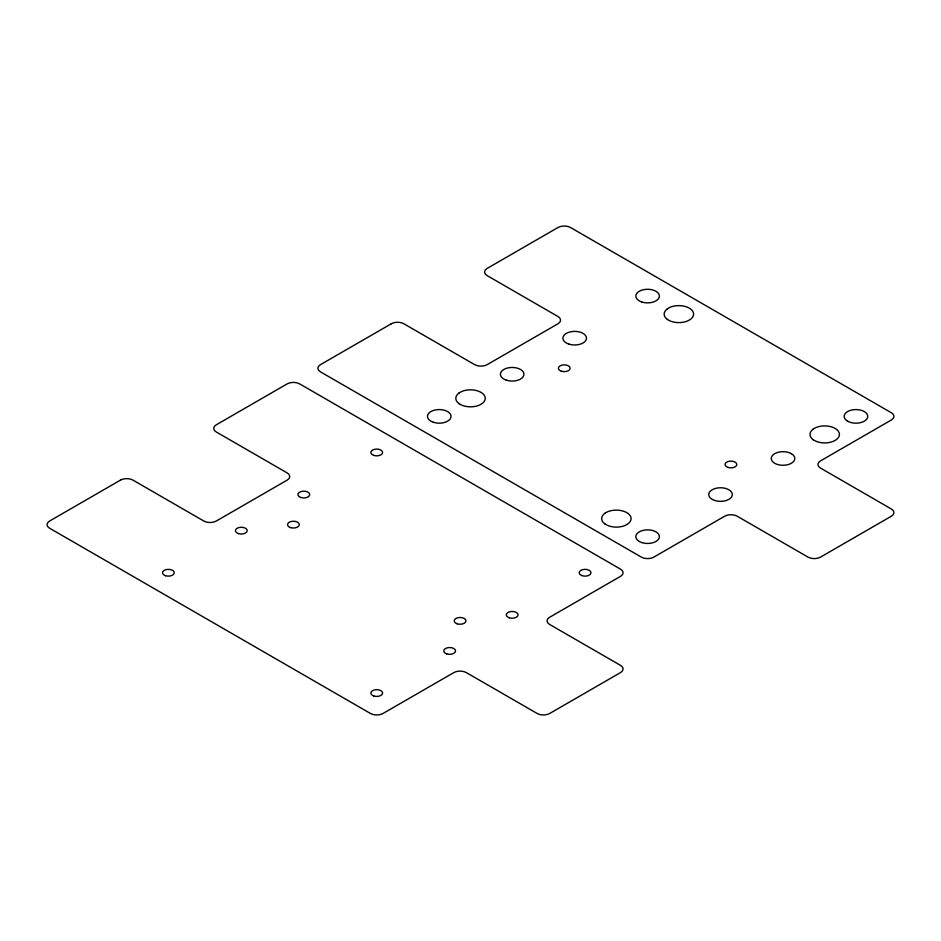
<?xml version="1.0" encoding="UTF-8"?>
<svg xmlns="http://www.w3.org/2000/svg" width="941" height="941" viewBox="0 0 941 941"><rect width="100%" height="100%" fill="white"/><g stroke="black" fill="none" stroke-linecap="round" stroke-linejoin="round"><path stroke-width="1.41" d="M459.067 392.962L461.196 391.727A14.703 8.493 0 0 1 479.816 391.738L481.933 392.962A14.703 8.493 0 0 1 481.921 403.689L479.792 404.924A14.703 8.493 0 0 1 461.231 404.912L459.067 403.689M667.416 308.754L669.557 307.531A14.703 8.493 0 0 1 688.165 307.542L690.282 308.754A14.703 8.493 0 0 1 690.271 319.493L688.153 320.716A14.703 8.493 0 0 1 669.58 320.705L667.416 319.493M604.922 513.245L607.051 512.022A14.703 8.493 0 0 1 625.636 512.022L627.776 513.245A14.703 8.493 0 0 1 627.765 523.984L625.647 525.219A14.703 8.493 0 0 1 607.074 525.196L604.922 523.984M813.271 429.049L815.4 427.814A14.703 8.493 0 0 1 834.008 427.826L836.126 429.049A14.703 8.493 0 0 1 836.114 439.776L833.997 441.011A14.703 8.493 0 0 1 815.424 441L813.271 439.776M667.475 319.493A14.703 8.493 0 0 1 667.475 308.754M813.318 439.776A14.703 8.493 0 0 1 813.318 429.049M459.126 403.689A14.703 8.493 0 0 1 459.126 392.962M604.969 523.984A14.703 8.493 0 0 1 604.969 513.245M791.357 453.68A11.774 6.799 0 0 0 774.702 453.668A11.774 6.799 0 0 0 774.702 463.29A11.774 6.799 0 0 0 791.357 463.278A11.774 6.799 0 0 0 791.357 453.656M120.472 480.122L49.638 521.02A8.845 5.105 0 0 0 49.638 528.242L370.495 713.49A8.845 5.105 0 0 0 382.987 713.49L453.833 672.592A8.845 5.105 0 0 1 466.336 672.592L537.17 713.49A8.845 5.105 0 0 0 549.673 713.49L620.507 672.592A8.845 5.105 0 0 0 620.507 665.369L549.673 624.471A8.845 5.105 0 0 1 549.673 617.249L620.507 576.351A8.845 5.105 0 0 0 620.507 569.14L299.65 383.893A8.845 5.105 0 0 0 287.158 383.893L216.312 424.791A8.845 5.105 0 0 0 216.312 432.001L287.158 472.911A8.845 5.105 0 0 1 287.158 480.122L216.312 521.02A8.845 5.105 0 0 1 203.809 521.02L132.975 480.122A8.845 5.105 0 0 0 120.472 480.122M391.327 323.751L320.493 364.649A8.845 5.105 0 0 0 320.493 371.86L641.35 557.107A8.845 5.105 0 0 0 653.842 557.107L724.688 516.209A8.845 5.105 0 0 1 737.191 516.209L808.025 557.107A8.845 5.105 0 0 0 820.528 557.107L891.362 516.209A8.845 5.105 0 0 0 891.362 508.999L820.528 468.089A8.845 5.105 0 0 1 820.528 460.878L891.362 419.98A8.845 5.105 0 0 0 891.362 412.758L570.505 227.51A8.845 5.105 0 0 0 558.001 227.51L487.167 268.408A8.845 5.105 0 0 0 487.167 275.631L558.001 316.529A8.845 5.105 0 0 1 558.001 323.751L487.167 364.649A8.845 5.105 0 0 1 474.664 364.649L403.83 323.751A8.845 5.105 0 0 0 391.327 323.751M641.715 301.967A11.774 6.799 0 0 0 659.382 296.086A11.774 6.799 0 0 0 641.715 290.193A11.774 6.799 0 0 0 641.715 301.967M847.618 421.18A11.774 6.799 0 0 0 864.285 421.18A11.774 6.799 0 0 0 864.285 411.558A11.774 6.799 0 0 0 847.618 411.57A11.774 6.799 0 0 0 847.618 421.18M433.366 422.262A11.774 6.799 0 0 0 451.033 416.369A11.774 6.799 0 0 0 433.366 410.476A11.774 6.799 0 0 0 433.366 422.262M641.715 542.545A11.774 6.799 0 0 0 659.382 536.664A11.774 6.799 0 0 0 641.715 530.771A11.774 6.799 0 0 0 641.715 542.545M506.293 380.152A11.774 6.799 0 0 0 523.961 374.271A11.774 6.799 0 0 0 506.293 368.378A11.774 6.799 0 0 0 506.293 380.152M714.642 500.447A11.774 6.799 0 0 0 732.31 494.554A11.774 6.799 0 0 0 714.642 488.673A11.774 6.799 0 0 0 714.642 500.447M568.799 344.065A11.774 6.799 0 0 0 586.466 338.184A11.774 6.799 0 0 0 568.799 332.291A11.774 6.799 0 0 0 568.799 344.065M561.307 371.201A5.893 3.399 0 0 0 570.152 368.249A5.893 3.399 0 0 0 561.307 365.308A5.893 3.399 0 0 0 561.307 371.201M727.993 467.43A5.893 3.399 0 0 0 736.827 464.489A5.893 3.399 0 0 0 727.993 461.537A5.893 3.399 0 0 0 727.993 467.43M290.451 527.583A5.893 3.399 0 0 0 299.297 524.631A5.893 3.399 0 0 0 290.451 521.679A5.893 3.399 0 0 0 290.451 527.583M457.138 623.812A5.893 3.399 0 0 0 465.971 620.86A5.893 3.399 0 0 0 457.138 617.919A5.893 3.399 0 0 0 457.138 623.812M373.8 455.409A5.893 3.399 0 0 0 382.634 452.456A5.893 3.399 0 0 0 373.8 449.504A5.893 3.399 0 0 0 373.8 455.409M300.873 497.507A5.893 3.399 0 0 0 309.718 494.554A5.893 3.399 0 0 0 300.873 491.614A5.893 3.399 0 0 0 300.873 497.507M238.367 533.594A5.893 3.399 0 0 0 247.212 530.642A5.893 3.399 0 0 0 238.367 527.701A5.893 3.399 0 0 0 238.367 533.594M509.222 617.79A5.893 3.399 0 0 0 518.068 614.849A5.893 3.399 0 0 0 509.222 611.897A5.893 3.399 0 0 0 509.222 617.79M446.716 653.877A5.893 3.399 0 0 0 455.562 650.937A5.893 3.399 0 0 0 446.716 647.984A5.893 3.399 0 0 0 446.716 653.877M581.667 575.516A5.893 3.399 0 0 0 590.96 573.069A5.893 3.399 0 0 0 582.644 569.646A5.893 3.399 0 0 0 581.667 575.516M165.451 575.692A5.893 3.399 0 0 0 174.285 572.751A5.893 3.399 0 0 0 165.451 569.799A5.893 3.399 0 0 0 165.451 575.692M373.8 695.987A5.893 3.399 0 0 0 382.634 693.035A5.893 3.399 0 0 0 373.8 690.094A5.893 3.399 0 0 0 373.8 695.987"/></g></svg>
